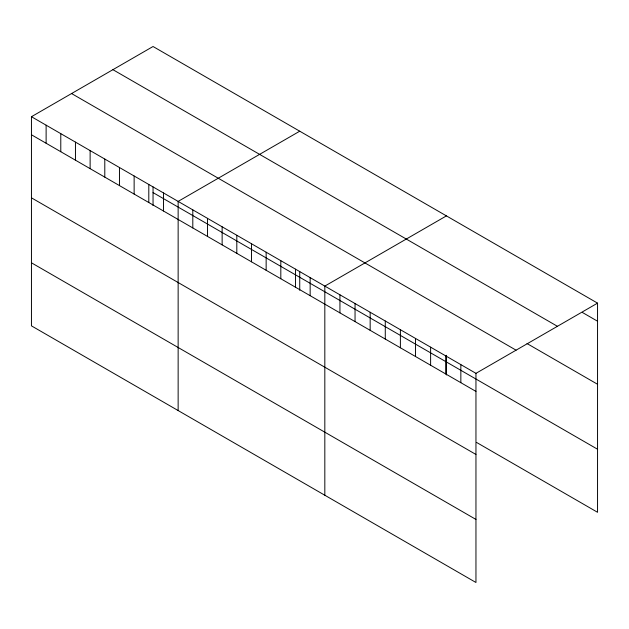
<?xml version="1.0" encoding="UTF-8"?>
<svg xmlns="http://www.w3.org/2000/svg" width="629" height="629" viewBox="0 0 629 629"><rect width="100%" height="100%" fill="white"/><g stroke="black" fill="none" stroke-linecap="round" stroke-linejoin="round"><path stroke-width="0.94" d="M31.45 116.711L475.956 373.343L475.956 582.493L31.45 325.861L31.45 116.711L153.044 46.507L597.55 303.139L597.55 512.289L476.648 442.486M299.734 131.202L178.141 201.398L178.141 410.548M446.417 215.889L324.823 286.093L324.823 495.235M475.956 373.343L597.55 303.139M582.438 312.487L597.55 321.215M112.921 69.677L557.428 326.309M527.023 343.544L597.55 384.264M71.572 93.548L516.079 350.18M153.044 192.6L597.55 449.232M31.45 134.779L475.956 391.411M31.45 197.836L475.956 454.468M31.45 262.804L475.956 519.436M460.845 364.616L460.845 382.691M446.417 355.291L446.417 374.963M445.725 355.896L445.725 373.964M430.613 347.169L430.613 365.237M415.502 338.441L415.502 356.509M400.39 329.714L400.39 347.79M385.278 320.994L385.278 339.062M370.166 312.267L370.166 330.335M355.047 303.54L355.047 321.608M339.935 294.812L339.935 312.88M310.152 277.617L310.152 295.693M299.734 271.555L299.734 290.268M295.488 269.149L295.488 287.217M280.817 260.681L280.817 278.749M266.146 252.213L266.146 270.281M251.482 243.745L251.482 261.813M236.811 235.277L236.811 253.345M222.139 226.81L222.139 244.878M207.476 218.342L207.476 236.41M192.804 209.866L192.804 227.942M163.469 192.93L163.469 210.998M153.044 186.868L153.044 205.581M148.798 184.462L148.798 202.53M134.134 175.994L134.134 194.062M119.463 167.526L119.463 185.594M104.791 159.058L104.791 177.126M90.128 150.59L90.128 168.658M75.456 142.115L75.456 160.191M60.785 133.647L60.785 151.715M46.121 125.179L46.121 143.247"/></g></svg>
